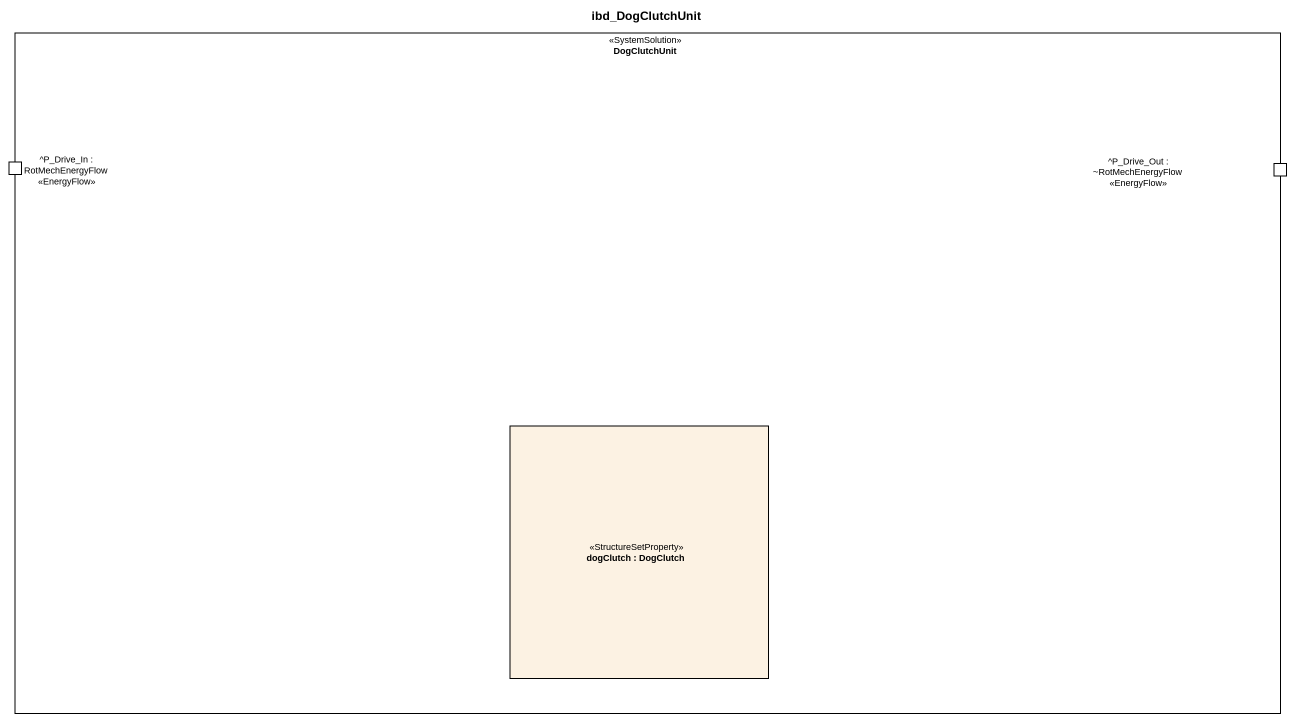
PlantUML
@startuml
title ibd_DogClutchUnit
rectangle DogClutchUnit <<SystemSolution>> {
  port "^P_Drive_In : RotMechEnergyFlow <<EnergyFlow>>" as P_Drive_In
  port "^P_Drive_Out : ~RotMechEnergyFlow <<EnergyFlow>>" as P_Drive_Out
  rectangle "dogClutch : DogClutch" as dogClutch <<StructureSetProperty>>
}
@enduml
